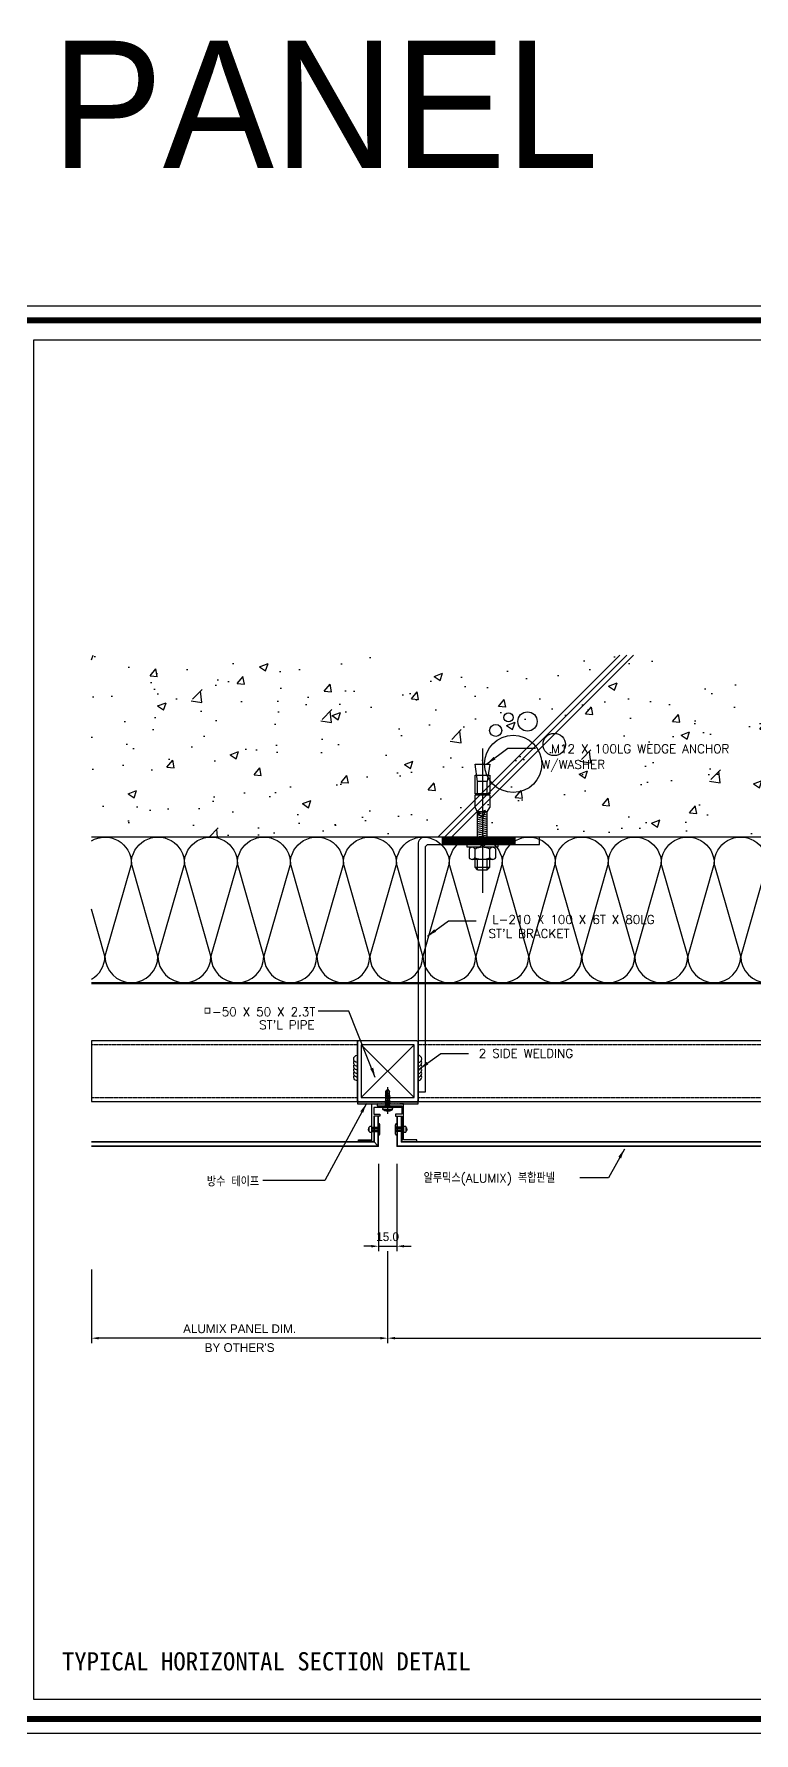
# Model space of a CAD drawing. Header units: millimetres. Extents: x 7297 to 60227, y -7497 to 19324.
# Drawn here: x 27803 to 28396, y 6047 to 7447 of the extents above; entities that cross this region are included whole.
import ezdxf
from ezdxf.enums import TextEntityAlignment as Align

# ---------------------------------------------------------------- set-up
doc = ezdxf.new("R2010")
doc.units = ezdxf.units.MM
doc.linetypes.add('HIDDEN', pattern=[0.375, 0.25, -0.125])
for name, color, linetype in [('NS_AL_MOLD', 7, 'Continuous'), ('NS_BRACKET_NUTS', 1, 'Continuous'), ('NS_COL_YELLOW', 2, 'Continuous'), ('NS_CON', 8, 'Continuous'), ('NS_CON_LINE', 2, 'Continuous'), ('NS_DIM', 1, 'Continuous'), ('NS_FORM', 7, 'Continuous'), ('NS_FRAME', 253, 'Continuous'), ('NS_GASKET_3M', 150, 'Continuous'), ('NS_INSUL', 8, 'Continuous'), ('NS_PIPE_FRAME', 2, 'Continuous'), ('NS_RIVET_SCREW', 1, 'Continuous'), ('NS_TEXT', 2, 'Continuous'), ('NS_TEXT_TITLE', 141, 'Continuous'), ('NS_WATERPROOF', 150, 'Continuous')]:
    doc.layers.add(name, color=color, linetype=linetype)
doc.layers.add('NS_AL_PANEL', color=32, linetype='Continuous', lineweight=9)
doc.styles.add('Expo M', font='Expo M.ttf')
doc.styles.add('HY울릉도M', font='')
doc.styles.add('ROMANS', font='romans.shx', dxfattribs={"bigfont": 'whgtxt.shx'})
doc.styles.get('HY울릉도M').set_extended_font_data('HY울릉도M')
doc.dimstyles.new('N-SPACE', dxfattribs={"dimscale": 4, "dimtxt": 1.8, "dimasz": 1.5, "dimexe": 1, "dimexo": 1, "dimgap": 1, "dimtad": 1, "dimtoh": 1, "dimdec": 1, "dimzin": 1, "dimdsep": 46, "dimtxsty": 'Expo M', "dimcen": 2, "dimclrd": 1, "dimclre": 1, "dimclrt": 2, "dimadec": 1, "dimazin": 0, "dimtfac": 1, "dimtdec": 1, "dimtix": 1, "dimtmove": 1, "dimatfit": 3, "dimfxl": 1, "dimtolj": 1, "dimtzin": 1, "dimarcsym": 0})
doc.dimstyles.new('사본(2) DIM-2', dxfattribs={"dimscale": 2, "dimtxt": 3, "dimasz": 1.75, "dimexe": 2, "dimexo": 1.5, "dimgap": 1.25, "dimtad": 1, "dimdec": 0, "dimrnd": 0.25, "dimdsep": 46, "dimtxsty": 'ROMANS', "dimblk": 'DIMDOT', "dimcen": -1.5, "dimclrd": 256, "dimclre": 256, "dimclrt": 2, "dimaunit": 1, "dimadec": 0, "dimazin": 0, "dimtfac": 1, "dimtdec": 0, "dimtix": 1, "dimtmove": 2, "dimatfit": 3, "dimfxl": 2, "dimtvp": 2, "dimlwd": -1, "dimlwe": -1, "dimarcsym": 0})

# ---------------------------------------------------------------- blocks, each defined once
blk = doc.blocks.new('*D972')
at = {"layer": 'NS_DIM', "color": 1, "lineweight": -2, "transparency": 16777216}
for p, q in [((28094.5, 6444), (28094.5, 6368.2)), ((28944.5, 6444), (28944.5, 6368.2)), ((28100.5, 6372.2), (28938.5, 6372.2))]:
    blk.add_line(p, q, dxfattribs=at)
at = {"layer": 'NS_DIM', "color": 1, "transparency": 16777216}
for points in [[(28100.5, 6373.2), (28100.5, 6371.2), (28094.5, 6372.2)], [(28938.5, 6373.2), (28938.5, 6371.2), (28944.5, 6372.2)]]:
    blk.add_solid(points, dxfattribs=at)
at = {"layer": 'NS_DIM', "color": 2, "transparency": 16777216, "char_height": 7.2, "attachment_point": 5, "style": 'Expo M'}
for s, insert in [('\\A1;ALUMIX PANEL DIM.', (28519.5, 6379.9)), ("\\A1;BY OTHER'S", (28519.5, 6364.4))]:
    blk.add_mtext(s, dxfattribs=dict(at, insert=insert))
blk = doc.blocks.new('*D970')
at = {"layer": 'NS_DIM', "color": 1, "lineweight": -2, "transparency": 16777216}
for p, q in [((28094.5, 6444), (28094.5, 6368.2)), ((27850.6, 6428.7), (27850.6, 6368.2)), ((28088.5, 6372.2), (27856.6, 6372.2))]:
    blk.add_line(p, q, dxfattribs=at)
at = {"layer": 'NS_DIM', "color": 1, "transparency": 16777216}
for points in [[(27856.6, 6373.2), (27856.6, 6371.2), (27850.6, 6372.2)], [(28088.5, 6373.2), (28088.5, 6371.2), (28094.5, 6372.2)]]:
    blk.add_solid(points, dxfattribs=at)
at = {"layer": 'NS_DIM', "color": 2, "transparency": 16777216, "char_height": 7.2, "attachment_point": 5, "style": 'Expo M'}
for s, insert in [('\\A1;ALUMIX PANEL DIM.', (27972.6, 6379.9)), ("\\A1;BY OTHER'S", (27972.6, 6364.4))]:
    blk.add_mtext(s, dxfattribs=dict(at, insert=insert))
blk = doc.blocks.new('*D969')
at = {"layer": 'NS_DIM', "color": 1, "lineweight": -2, "transparency": 16777216}
for p, q in [((28087, 6515.9), (28087, 6444)), ((28102, 6515.9), (28102, 6444)), ((28081, 6448), (28075, 6448)), ((28087, 6448), (28102, 6448)), ((28108, 6448), (28114, 6448))]:
    blk.add_line(p, q, dxfattribs=at)
at = {"layer": 'NS_DIM', "color": 1, "transparency": 16777216}
for points in [[(28081, 6449), (28081, 6447), (28087, 6448)], [(28108, 6449), (28108, 6447), (28102, 6448)]]:
    blk.add_solid(points, dxfattribs=at)
at = {"layer": 'NS_DIM', "color": 2, "transparency": 16777216, "insert": (28094.5, 6455.8), "char_height": 7.2, "attachment_point": 5, "style": 'Expo M'}
blk.add_mtext('\\A1;15.0', dxfattribs=at)
blk = doc.blocks.new('welding')
for centre, end in [((5.8, 0), 180), ((8.8, 0), 120), ((11.8, 0), 120), ((14.8, 0), 120), ((17.8, 0), 120), ((20.8, 0), 120)]:
    blk.add_arc(centre, 3, 0, end)
blk = doc.blocks.new('NEWANCHOR')
for p, q in [((79, 0), (-40, 0)), ((-20.9, 4), (-18.9, 6)), ((-20.9, 4), (-12.4, 4)), ((-20.9, 4), (-20.9, -4)), ((-18.9, 6), (-18.9, -6)), ((-18.9, 6), (-12.4, 6)), ((-12.4, -8.5), (-12.4, 8.5)), ((-12.4, 8), (-12.4, 8)), ((-3.8, 11), (-11, 11)), ((-11, 6), (-3.8, 6)), ((-2.4, 8), (-2.4, 8)), ((0, 0), (-2.4, 2.4)), ((0, 0), (-2.4, 2.4)), ((-2.4, 0), (0, -2.4)), ((-2.4, 0), (0, -2.4)), ((0, 4), (26.9, 4)), ((0, 4), (1.6, -4)), ((1.6, 4), (3.1, -4)), ((3.1, 4), (4.7, -4)), ((4.7, 4), (6.3, -4)), ((6.3, 4), (7.9, -4)), ((7.9, 4), (9.4, -4)), ((9.4, 4), (11, -4)), ((11, 4), (12.6, -4)), ((12.6, 4), (14.1, -4)), ((14.1, 4), (15.7, -4)), ((15.7, 4), (17.3, -4)), ((17.3, 4), (18.8, -4)), ((18.8, 4), (20.4, -4)), ((20.4, 4), (22, -4)), ((22, 4), (23.6, -4)), ((23.6, 4), (25.1, -4)), ((25.1, 4), (26.7, -4)), ((26.9, 4), (30.4, 6)), ((26.9, -4), (26.9, 4)), ((30.4, 6), (40.8, 6)), ((40.8, 6), (40.8, -6)), ((40.8, 4), (51.9, 4)), ((41.7, 6), (57.1, 6)), ((41.7, -6), (41.7, 6)), ((51.9, 4), (66, 6)), ((51.9, -4), (51.9, 4)), ((57.1, 6), (57.1, -6)), ((66, 6), (66, -6)), ((-18.9, -6), (-20.9, -4)), ((-20.9, -4), (-12.4, -4)), ((-18.9, -6), (-12.4, -6)), ((-12.4, -8), (-12.4, -8)), ((-11, -6), (-3.8, -6)), ((-3.8, -10.9), (-11, -10.9)), ((-2.4, -8), (-2.4, -8)), ((0, -4), (26.9, -4)), ((26.9, -4), (30.4, -6)), ((40.8, -6), (30.4, -6)), ((40.8, -4), (51.9, -4)), ((57.1, -6), (41.7, -6)), ((66, -6), (51.9, -4))]:
    blk.add_line(p, q)
blk.add_lwpolyline([(0, -12.6), (-2.4, -12.6), (-2.4, 12.6), (0, 12.6)], close=True)
for centre, radius, start, end in [((-9.5, 8.5), 2.86, 120, 240), ((0.9, 0), 13.3, 153.2083, 206.7917), ((-5.3, 8.5), 2.86, 300, 60), ((-15.7, 0), 13.3, 333.2083, 26.7917), ((-9.5, -8.5), 2.86, 120, 240), ((-5.3, -8.5), 2.86, 300, 60)]:
    blk.add_arc(centre, radius, start, end)
blk = doc.blocks.new('DIMDOT')
blk.add_line((-1.5, 0), (1.5, 0))
at = {"const_width": 0.5}
blk.add_lwpolyline([(-0.25, 0, 1), (0.25, 0, 1)], format="xyb", close=True, dxfattribs=at)
blk = doc.blocks.new('피스')
for p, q in [((-4, 1.5), (-4, 1)), ((-4, 1.5), (4, 1.5)), ((-3, 0), (3, 0)), ((-0.5, 3), (-0.4, 2.3)), ((-0.4, 2.3), (0.4, 2.3)), ((0, 5), (0, -16.8)), ((0.5, 3), (0.4, 2.3)), ((4, 1.5), (4, 1)), ((2, -1.5), (-2, -2)), ((-1.5, -1.5), (-2, -2)), ((-2, -2), (-1.5, -2.5)), ((-1.5, -3.5), (-2, -4)), ((2, -3.5), (-2, -4)), ((-2, -4), (-1.5, -4.5)), ((-1.5, -5.5), (-2, -6)), ((2, -5.5), (-2, -6)), ((-2, -6), (-1.5, -6.5)), ((-1.5, -7.5), (-2, -8)), ((2, -7.5), (-2, -8)), ((-2, -8), (-1.5, -8.5)), ((-1.5, -9.5), (-2, -10)), ((2, -9.5), (-2, -10)), ((-2, -10), (-1.5, -10.5)), ((-1.5, -0.5), (-1.5, -1.5)), ((1.5, -1), (-1.5, -1.5)), ((1.5, -2), (-1.5, -2.5)), ((-1.5, -2.5), (-1.5, -3.5)), ((1.5, -3), (-1.5, -3.5)), ((1.5, -4), (-1.5, -4.5)), ((-1.5, -4.5), (-1.5, -5.5)), ((1.5, -5), (-1.5, -5.5)), ((1.5, -6), (-1.5, -6.5)), ((-1.5, -6.5), (-1.5, -7.5)), ((1.5, -7), (-1.5, -7.5)), ((1.5, -8), (-1.5, -8.5)), ((-1.5, -8.5), (-1.5, -9.5)), ((1.5, -9), (-1.5, -9.5)), ((1.5, -10), (-1.5, -10.5)), ((-1.5, -10.5), (-1.5, -13.5)), ((0, -15), (-1.5, -13.5)), ((-1.3, -13.5), (-1.3, -12)), ((0, -15), (-1.3, -13.5)), ((0, -15), (1.5, -13)), ((1.5, -13), (0.6, -11.5)), ((1.5, -0.5), (1.5, -1)), ((1.5, -1), (2, -1.5)), ((2, -1.5), (1.5, -2)), ((1.5, -2), (1.5, -3)), ((1.5, -3), (2, -3.5)), ((2, -3.5), (1.5, -4)), ((1.5, -4), (1.5, -5)), ((1.5, -5), (2, -5.5)), ((2, -5.5), (1.5, -6)), ((1.5, -6), (1.5, -7)), ((1.5, -7), (2, -7.5)), ((2, -7.5), (1.5, -8)), ((1.5, -8), (1.5, -9)), ((1.5, -9), (2, -9.5)), ((2, -9.5), (1.5, -10)), ((1.5, -10), (1.5, -13))]:
    blk.add_line(p, q)
for centre, radius, start, end in [((0, -3.1), 6.08, 94.7146, 131.1121), ((-3, 1), 1, 180, 270), ((-2, -0.5), 0.5, 0, 90), ((0, -3.1), 6.08, 48.8879, 85.2854), ((2, -0.5), 0.5, 90, 180), ((3, 1), 1, 270, 0), ((-0.3, -12), 1, 30.0863, 180)]:
    blk.add_arc(centre, radius, start, end)
blk = doc.blocks.new('N-SCREW')
blk.add_blockref('피스', (17.3, -1))
blk = doc.blocks.new('AL-TEMPLATE')
at = {"color": 7, "ltscale": 2}
blk.add_lwpolyline([(1972.34, 1515.25), (1972.34, 921.25), (2812.34, 921.25), (2812.34, 1515.25)], close=True, dxfattribs=at)
at = {"color": 8, "const_width": 2.5}
blk.add_lwpolyline([(1976.34, 1509.45), (2808.34, 1509.45), (2808.34, 927.05), (1976.34, 927.05)], close=True, dxfattribs=at)
at = {"color": 9}
blk.add_lwpolyline([(1984.07, 1501.32), (2709.08, 1501.32), (2709.08, 935.18), (1984.07, 935.18)], close=True, dxfattribs=at)
blk = doc.blocks.new('*U98')
for p, q in [((1, 50), (0, 50)), ((0, 49), (0, 50)), ((0, 49), (0, 1)), ((49, 50), (1, 50)), ((3.2, 3.2), (46.8, 46.8)), ((46.8, 3.2), (3.2, 46.8)), ((49, 50), (50, 50)), ((50, 49), (50, 50)), ((50, 1), (50, 49)), ((0, 1), (0, 0)), ((1, 0), (0, 0)), ((50, 1), (50, 0)), ((1, 0), (49, 0)), ((49, 0), (50, 0))]:
    blk.add_line(p, q)
blk.add_lwpolyline([(3.2, 46.8), (3.2, 3.2), (46.8, 3.2), (46.8, 46.8)], close=True)
for centre, start, end in [((1, 49), 90, 180), ((49, 49), 0, 90), ((1, 1), 180, 270), ((49, 1), 270, 0)]:
    blk.add_arc(centre, 1, start, end)
blk = doc.blocks.new('*U249')
blk.add_lwpolyline([(0, 0), (50, 0), (50, 219), (0, 219)], close=True)
at = {"linetype": 'HIDDEN'}
blk.add_lwpolyline([(3.2, 0), (46.8, 0), (46.8, 219), (3.2, 219)], close=True, dxfattribs=at)
blk = doc.blocks.new('*U250')
blk.add_lwpolyline([(0, 0), (50, 0), (50, 800), (0, 800)], close=True)
at = {"linetype": 'HIDDEN'}
blk.add_lwpolyline([(3.2, 0), (46.8, 0), (46.8, 800), (3.2, 800)], close=True, dxfattribs=at)

msp = doc.modelspace()

# ---------------------------------------------------------------- hatches: boundary and pattern name
at = {"layer": 'NS_CON', "ltscale": 3}
h = msp.add_hatch(dxfattribs=at)
h.set_pattern_fill('AR-CONC', color=256, scale=10, style=0)
h.set_pattern_definition([(50, (-3744245.4, 138011.73), (71.7260183, -6.2752135), [7.5, -82.5]), (355, (-3744245.4, 138011.73), (-13.8751334, 75.2192134), [6, -66]), (100.4514445, (-3744239.425, 138011.205), (57.8508847, 68.9439991), [6.3740192, -70.1142112]), (46.1842, (-3744245.4, 138031.73), (106.724133, -16.551928), [11.25, -123.75]), (96.6356355, (-3744236.51, 138030.35), (93.4661946, 97.41186), [9.5610342, -105.171376]), (351.184164, (-3744245.4, 138031.73), (93.4661945, 97.41186), [9, -99]), (21, (-3744235.4, 138026.73), (59.6907052, -40.2618891), [7.5, -82.5]), (326, (-3744235.4, 138026.73), (24.3315332, 72.5150045), [6, -66]), (71.4514447, (-3744230.43, 138023.37), (84.0222377, 32.2531153), [6.374019, -70.1142112]), (37.5, (-3744245.402, 138011.728), (1.21598553, 33.28938538), [0, -65.2, 0, -67, 0, -66.25]), (7.5, (-3744245.402, 138011.728), (26.30695374, 39.4411712), [0, -38.2, 0, -63.7, 0, -25.25]), (327.5, (-3744267.702, 138011.728), (53.38224362, -2.25548717), [0, -25, 0, -78, 0, -103.5]), (317.5, (-3744277.702, 138011.73), (58.31861693, 10.01049823), [0, -32.5, 0, -51.8, 0, -73.5])])
h.paths.add_polyline_path([(27850.59, 6935.27), (29188.51, 6935.27), (29188.51, 6785.27), (27850.59, 6785.27)])
at = {"layer": 'NS_GASKET_3M', "ltscale": 3}
msp.add_hatch(color=256, dxfattribs=at).paths.add_polyline_path([(28069.55, 6565.27), (28069.55, 6566.77), (28119.55, 6566.77), (28119.55, 6565.27)])

# ---------------------------------------------------------------- linework, layer by layer
at = {"layer": 'NS_AL_MOLD', "elevation": 0}
for points in [[(28106.05, 6562.27), (28094.85, 6562.27), (28094.55, 6562.57), (28094.25, 6562.27), (28083.05, 6562.27), (28083.05, 6556.77), (28088.05, 6556.77), (28088.05, 6555.27), (28083.05, 6555.27), (28083.05, 6534.27), (28070.55, 6534.27), (28070.55, 6535.77), (28081.55, 6535.77), (28081.55, 6565.27)], [(28081.55, 6565.27), (28085.75, 6565.27), (28085.75, 6563.77), (28106.05, 6563.77)], [(28106.05, 6563.77), (28106.05, 6556.77), (28101.05, 6556.77), (28101.05, 6555.27), (28106.05, 6555.27), (28106.05, 6534.27), (28118.55, 6534.27), (28118.55, 6535.77), (28107.55, 6535.77), (28107.55, 6565.27), (28104.55, 6565.27), (28104.25, 6564.97), (28103.65, 6564.97), (28103.35, 6565.27), (28103.05, 6564.97), (28102.75, 6565.27), (28102.45, 6564.97), (28102.15, 6565.27), (28101.85, 6564.97), (28101.55, 6565.27), (28101.25, 6564.97), (28100.95, 6565.27), (28100.65, 6564.97), (28100.35, 6565.27), (28100.05, 6564.97), (28099.75, 6565.27), (28099.45, 6564.97), (28099.15, 6565.27), (28098.85, 6564.97), (28098.55, 6565.27), (28098.25, 6564.97), (28097.95, 6565.27), (28097.65, 6564.97), (28097.35, 6565.27), (28097.05, 6564.97), (28096.75, 6565.27), (28096.45, 6564.97), (28096.15, 6565.27), (28095.85, 6564.97), (28095.55, 6565.27), (28095.25, 6564.97), (28094.95, 6565.27), (28094.65, 6564.97), (28094.35, 6565.27), (28094.05, 6564.97), (28093.75, 6565.27), (28093.45, 6564.97), (28093.15, 6565.27), (28092.85, 6564.97), (28092.55, 6565.27), (28092.25, 6564.97), (28091.95, 6565.27), (28091.65, 6564.97), (28091.35, 6565.27), (28091.05, 6564.97), (28090.75, 6565.27), (28090.45, 6564.97), (28090.15, 6565.27), (28089.85, 6564.97), (28089.55, 6565.27), (28089.25, 6564.97), (28088.95, 6565.27), (28088.65, 6564.97), (28088.35, 6565.27), (28088.05, 6564.97), (28087.75, 6565.27), (28087.45, 6564.97), (28087.15, 6565.27), (28086.85, 6564.97), (28086.55, 6565.27), (28086.25, 6564.97), (28085.95, 6565.27), (28085.95, 6563.77)], [(28094.25, 6563.77), (28094.55, 6564.07), (28094.85, 6563.77)]]:
    msp.add_lwpolyline(points, dxfattribs=at)
at = {"layer": 'NS_AL_PANEL'}
for p, q in [((28087.05, 6555.27), (28083.05, 6555.27)), ((28083.55, 6533.77), (28083.55, 6555.27)), ((28086.55, 6555.27), (28086.55, 6530.77)), ((28087.05, 6555.27), (28087.05, 6530.27)), ((28102.05, 6555.27), (28102.05, 6530.27)), ((28102.05, 6555.27), (28106.05, 6555.27)), ((28102.55, 6555.27), (28102.55, 6530.77)), ((28105.55, 6533.77), (28105.55, 6555.27)), ((27850.59, 6534.27), (28083.05, 6534.27)), ((27850.59, 6533.77), (28083.55, 6533.77)), ((27850.59, 6530.77), (28086.55, 6530.77)), ((27850.59, 6530.27), (28087.05, 6530.27)), ((28083.05, 6534.27), (28086.55, 6530.77)), ((28937.05, 6530.27), (28102.05, 6530.27)), ((28936.55, 6530.77), (28102.55, 6530.77)), ((28506.76, 6533.77), (28105.55, 6533.77)), ((28933.05, 6534.27), (28106.05, 6534.27))]:
    msp.add_line(p, q, dxfattribs=at)
at = {"layer": 'NS_BRACKET_NUTS'}
for p, q in [((28139.55, 6779.27), (28139.55, 6785.27)), ((28139.55, 6784.27), (28199.55, 6784.27)), ((28139.55, 6783.27), (28199.55, 6783.27)), ((28139.55, 6782.27), (28199.55, 6782.27)), ((28139.55, 6781.27), (28199.55, 6781.27)), ((28139.55, 6780.27), (28199.55, 6780.27)), ((28199.55, 6779.27), (28199.55, 6785.27))]:
    msp.add_line(p, q, dxfattribs=at)
at = {"layer": 'NS_BRACKET_NUTS', "flags": 128}
msp.add_lwpolyline([(28125.55, 6785.27, 0.4142136), (28119.55, 6779.27), (28119.55, 6575.27), (28125.55, 6575.27), (28125.55, 6776.27, -0.4142136), (28128.55, 6779.27), (28219.55, 6779.27), (28219.55, 6785.27)], format="xyb", close=True, dxfattribs=at)
at = {"layer": 'NS_COL_YELLOW'}
msp.add_line((29188.51, 6785.27), (27850.59, 6785.27), dxfattribs=at)
at = {"layer": 'NS_CON'}
for p, q in [((28135.71, 6785.27), (28285.71, 6935.27)), ((28141.37, 6785.27), (28291.37, 6935.27)), ((28147.03, 6785.27), (28297.03, 6935.27))]:
    msp.add_line(p, q, dxfattribs=at)
for centre, radius in [((28183.47, 6873.19), 4.96), ((28194.02, 6883.9), 3.75), ((28209.68, 6880.58), 7.97), ((28197.87, 6845.58), 23.6), ((28231.68, 6861.62), 9.18)]:
    msp.add_circle(centre, radius, dxfattribs=at)
at = {"layer": 'NS_CON_LINE'}
msp.add_line((29188.51, 6785.27), (27850.59, 6785.27), dxfattribs=at)
msp.add_lwpolyline([(27905.29, 6785.27, -0.0047408), (27905.71, 6785.27)], format="xyb", dxfattribs=at)
at = {"layer": 'NS_GASKET_3M', "ltscale": 3, "flags": 128}
msp.add_lwpolyline([(28119.55, 6565.27), (28119.55, 6566.77), (28069.55, 6566.77), (28069.55, 6565.27)], close=True, dxfattribs=at)
at = {"layer": 'NS_INSUL'}
for points in [[(27850.59, 6782.26, -0.5800664), (27883.47, 6763.45), (27861.66, 6687.09, 0.9999998), (27905.29, 6687.09), (27883.47, 6763.45, -0.4142136)], [(27883.47, 6763.45, -1.0000001), (27927.11, 6763.45), (27905.29, 6687.09, 0.4142136)], [(27927.11, 6763.45, -1.0000001), (27970.75, 6763.45), (27948.93, 6687.09, 0.9999998), (27992.56, 6687.09)], [(27992.56, 6687.09), (27970.75, 6763.45, -1.0000001), (28014.38, 6763.45), (27992.56, 6687.09, 0.9999998), (28036.2, 6687.09), (28014.38, 6763.45, -0.4142136)], [(28014.38, 6763.45, -1.0000001), (28058.02, 6763.45), (28036.2, 6687.09, 0.4142136)], [(28058.02, 6763.45, -1.0000001), (28101.66, 6763.45), (28079.84, 6687.09, 0.9999998), (28123.47, 6687.09), (28101.66, 6763.45, -0.4142136)], [(28101.66, 6763.45, -1.0000001), (28145.29, 6763.45), (28123.47, 6687.09, 0.9999998), (28167.11, 6687.09)], [(28145.29, 6763.45, -1.0000001), (28188.93, 6763.45), (28167.11, 6687.09, 0.4142136)], [(28188.93, 6763.45, -1.0000001), (28232.56, 6763.45), (28210.75, 6687.09, 0.9999998), (28254.38, 6687.09), (28232.56, 6763.45, -0.4142136)], [(28232.56, 6763.45, -1.0000001), (28276.2, 6763.45), (28254.38, 6687.09, 0.9999998), (28298.02, 6687.09), (28276.2, 6763.45, -0.4142136)], [(28276.2, 6763.45, -1.0000001), (28319.84, 6763.45), (28298.02, 6687.09, 0.4142136)], [(28319.84, 6763.45, -1.0000001), (28363.47, 6763.45), (28341.66, 6687.09, 0.9999998), (28385.29, 6687.09)], [(28385.29, 6687.09), (28363.47, 6763.45, -1.0000001), (28407.11, 6763.45), (28385.29, 6687.09, 0.9999998), (28428.93, 6687.09)], [(27905.29, 6687.09), (27883.47, 6763.45, -0.4142136)], [(27905.29, 6687.09, 0.9999998), (27948.93, 6687.09), (27927.11, 6763.45, -0.4142136)], [(28036.2, 6687.09, 0.9999998), (28079.84, 6687.09), (28058.02, 6763.45, -0.4142136)], [(28079.84, 6687.09), (28058.02, 6763.45, -0.4142136)], [(28167.11, 6687.09), (28145.29, 6763.45, -0.4142136)], [(28167.11, 6687.09, 0.9999998), (28210.75, 6687.09), (28188.93, 6763.45, -0.4142136)], [(28298.02, 6687.09, 0.9999998), (28341.66, 6687.09), (28319.84, 6763.45, -0.4142136)], [(27850.59, 6668.1, 0.270121), (27861.66, 6687.09), (27850.59, 6725.81)]]:
    msp.add_lwpolyline(points, format="xyb", dxfattribs=at)
at = {"layer": 'NS_RIVET_SCREW'}
for p, q in [((28079.23, 6542.6, 0), (28079.23, 6546.1, 0)), ((28081.55, 6546.1), (28088.1, 6546.1)), ((28081.55, 6545.1), (28088.1, 6545.1)), ((28081.55, 6543.6), (28088.1, 6543.6)), ((28081.55, 6542.6), (28088.1, 6542.6)), ((28088.1, 6540.5), (28088.1, 6548.2)), ((28101, 6540.5), (28101, 6548.2)), ((28107.55, 6546.1), (28101, 6546.1)), ((28107.55, 6545.1), (28101, 6545.1)), ((28107.55, 6543.6), (28101, 6543.6)), ((28107.55, 6542.6), (28101, 6542.6)), ((28109.86, 6542.6, 0), (28109.86, 6546.1, 0))]:
    msp.add_line(p, q, dxfattribs=at)
at = {"layer": 'NS_RIVET_SCREW', "ltscale": 3}
for p, q in [((28081.55, 6546.1), (28081.55, 6542.6)), ((28087.05, 6549.25), (28087.05, 6539.45)), ((28102.05, 6549.25), (28102.05, 6539.45)), ((28107.55, 6546.1), (28107.55, 6542.6))]:
    msp.add_line(p, q, dxfattribs=at)
at = {"layer": 'NS_RIVET_SCREW'}
for centre, radius, start, end in [((28080.74, 6544.35, 0), 2.2, 133.00287, 226.99713), ((28080.39, 6545.5), 1.3, 27.34705, 152.65295), ((28080.39, 6543.2), 1.3, 207.34705, 332.65295), ((28087.05, 6548.2), 1.05, 0, 90), ((28102.05, 6548.2), 1.05, 90, 180), ((28108.71, 6545.5), 1.3, 27.34705, 152.65295), ((28108.71, 6543.2), 1.3, 207.34705, 332.65295), ((28108.36, 6544.35, 0), 2.2, 313.00287, 46.99713), ((28087.05, 6540.5), 1.05, 270, 0), ((28102.05, 6540.5), 1.05, 180, 270)]:
    msp.add_arc(centre, radius, start, end, dxfattribs=at)
at = {"layer": 'NS_WATERPROOF'}
msp.add_line((27850.59, 6665.27), (29188.51, 6665.27), dxfattribs=at)
at = {"layer": 'NS_WATERPROOF', "ltscale": 25, "const_width": 1}
for points in [[(27850.59, 6665.27), (29188.51, 6665.27)], [(27850.59, 6664.37), (29188.51, 6664.37)]]:
    msp.add_lwpolyline(points, dxfattribs=at)

# ---------------------------------------------------------------- block references
at = {"layer": 'NS_BRACKET_NUTS', "rotation": 90.00000000000001}
msp.add_blockref('NEWANCHOR', (28172.55, 6779.27), dxfattribs=at)
at = {"layer": 'NS_DIM', "xscale": -1, "rotation": 90}
msp.add_blockref('welding', (28069.55, 6608.18), dxfattribs=at)
at = {"layer": 'NS_DIM', "rotation": 270}
msp.add_blockref('welding', (28119.55, 6608.18), dxfattribs=at)
at = {"layer": 'NS_FORM', "xscale": 1.98, "yscale": 1.98, "zscale": 1.98}
msp.add_blockref('AL-TEMPLATE', (23874.53, 4222.63), dxfattribs=at)
at = {"layer": 'NS_FRAME', "rotation": 270}
for name, p in [('*U249', (27850.59, 6617.27)), ('*U250', (28119.55, 6617.27))]:
    msp.add_blockref(name, p, dxfattribs=at)
at = {"layer": 'NS_PIPE_FRAME'}
msp.add_blockref('*U98', (28069.55, 6567.27), dxfattribs=at)
at = {"layer": 'NS_RIVET_SCREW', "xscale": -1, "rotation": 180}
msp.add_blockref('N-SCREW', (28077.3, 6561.24), dxfattribs=at)

# ---------------------------------------------------------------- texts
at = {"layer": 'NS_TEXT', "style": 'ROMANS'}
msp.add_text('W/WASHER', height=7.2, dxfattribs=at).set_placement((28221.12, 6841.54))
for s, p in [('M12 X 100LG WEDGE ANCHOR', (28375.91, 6854.51, 0)), ("ST'L BRACKET", (28244.21, 6702.1, 0)), ('L-210 X 100 X 6T X 80LG', (28314.3, 6713.68, 0)), ('ㅁ-50 X 50 X 2.3T', (28034.96, 6637.66)), ("ST'L PIPE", (28034.34, 6626.86)), ('2 SIDE WELDING', (28247.28, 6603.37, 0)), ('방수 테이프', (27988.67, 6497.41))]:
    msp.add_text(s, height=7.2, dxfattribs=at).set_placement(p, align=Align.RIGHT)
msp.add_text('알루믹스(ALUMIX) 복합판넬', height=7.2, dxfattribs=at).set_placement((28124.16, 6504.09), align=Align.MIDDLE_LEFT)
at = {"layer": 'NS_TEXT_TITLE', "style": 'HY울릉도M'}
msp.add_text('THK4, ALUMIX ACM/FLUX PANEL', height=105, dxfattribs=at).set_placement((26108.04, 7389.24), align=Align.MIDDLE_LEFT)
at = {"layer": 'NS_TEXT_TITLE'}
msp.add_text('TYPICAL HORIZONTAL SECTION DETAIL', height=15, dxfattribs=at).set_placement((27826.19, 6098.31))

# ---------------------------------------------------------------- dimensions: what is measured, and where the dimension line sits
at = {"layer": 'NS_DIM'}
dim = msp.add_linear_dim(base=(28102.05, 6447.99), p1=(28087.05, 6519.86), p2=(28102.05, 6519.86), angle=180, dimstyle='N-SPACE', dxfattribs=at)
dim.commit()
dim.dimension.update_dxf_attribs({"geometry": '*D969', "text_midpoint": (28094.55, 6455.77)})
for base, p2, picture, middle in [((27850.59, 6372.19, 0), (27850.59, 6432.66, 0), '*D970', (27972.57, 6372.19, 0)), ((28944.55, 6372.19), (28944.55, 6447.99), '*D972', (28519.55, 6372.19))]:
    dim = msp.add_linear_dim(base=base, p1=(28094.55, 6447.99), p2=p2, text="ALUMIX PANEL DIM.\\XBY OTHER'S", dimstyle='N-SPACE', dxfattribs=at)
    dim.commit()
    dim.dimension.update_dxf_attribs({"geometry": picture, "text_midpoint": middle})

# ---------------------------------------------------------------- leaders
for points in [[(28176.09, 6845.7, 0), (28193.55, 6858.49, 0), (28216.28, 6858.49, 0)], [(28127.21, 6703.57, 0), (28144.66, 6716.35, 0), (28167.4, 6716.35, 0)], [(28084.35, 6587.22), (28062.51, 6641.88), (28037.23, 6641.88)], [(28120.79, 6594.2), (28138.25, 6606.98), (28160.98, 6606.98)], [(28077.01, 6565.64), (28042.74, 6502.11), (27991.77, 6502.11)], [(28289.47, 6528.09), (28276.52, 6504.41), (28252.82, 6504.41)]]:
    msp.add_leader(points, dimstyle='사본(2) DIM-2', override={"dimasz": 4, "dimtad": 0}, dxfattribs=at)

doc.saveas('drawing.dxf')
